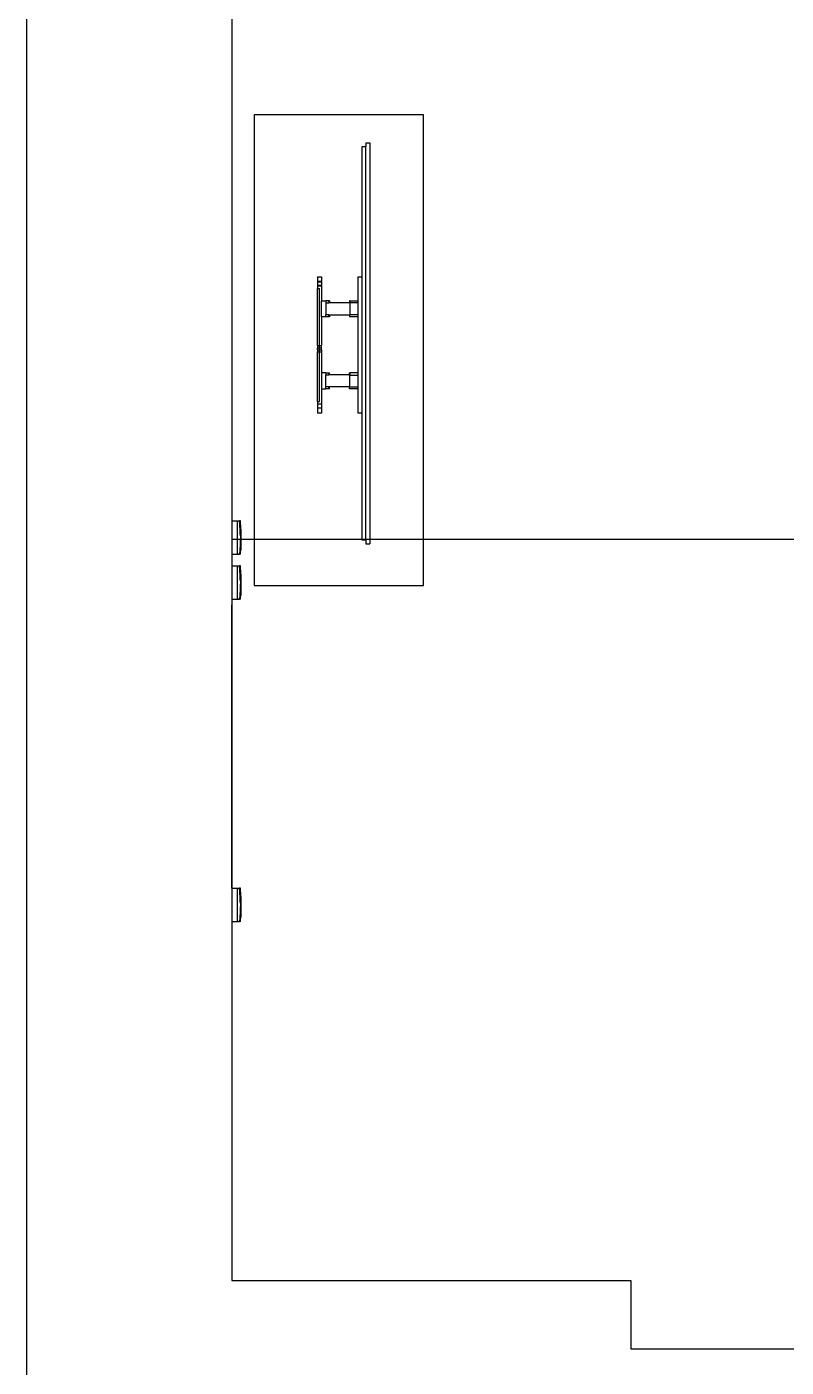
# Model space of a CAD drawing. Extents: x -4167 to 4036, y -7353 to 7975.
# Drawn here: x -4167 to -2274, y 1292 to 4633 of the extents above; entities that cross this region are included whole.
import ezdxf

# ---------------------------------------------------------------- set-up
doc = ezdxf.new("R2010")
doc.units = 0
doc.layers.get('0').update_dxf_attribs({"linetype": 'CONTINUOUS'})

msp = doc.modelspace()

# ---------------------------------------------------------------- linework, layer by layer
for p, q in [((-4166.7, 1202.6), (-4166.7, 7974.9)), ((-3655.6, 4947.5), (-3655.6, 3401.9)), ((-3600.3, 4414.1), (-3600.3, 3241)), ((-3178, 4414.1), (-3600.3, 4414.1)), ((-3178, 3241), (-3178, 4414.1)), ((-3322.2, 4344.6), (-3312.2, 4344.6)), ((-3322.2, 4344.6), (-3322.2, 4334.6)), ((-3312.2, 4344.6), (-3312.2, 3344.6)), ((-3332.2, 4334.6), (-3332.2, 4010.6)), ((-3322.2, 4334.6), (-3332.2, 4334.6)), ((-3322.2, 3354.6), (-3322.2, 4334.6)), ((-3442.2, 4010.6), (-3442.2, 3999)), ((-3442.2, 4010.6), (-3432.2, 4010.6)), ((-3432.2, 4010.6), (-3432.2, 3999)), ((-3342.2, 4010.6), (-3342.2, 3950.6)), ((-3342.2, 4010.6), (-3332.2, 4010.6)), ((-3332.2, 4010.6), (-3332.2, 3670.6)), ((-3442.2, 3999), (-3439.4, 3999)), ((-3442.2, 3999), (-3442.2, 3997.7)), ((-3442.2, 3997.7), (-3439.4, 3997.7)), ((-3442.2, 3997.7), (-3442.2, 3989)), ((-3442.2, 3989), (-3439.4, 3989)), ((-3442.2, 3989), (-3442.2, 3987.7)), ((-3442.2, 3987.7), (-3439.4, 3987.7)), ((-3442.2, 3987.7), (-3442.2, 3981.4)), ((-3442.2, 3981.4), (-3439.4, 3981.4)), ((-3442.2, 3838.6), (-3442.2, 3981.4)), ((-3438.1, 3999), (-3436.9, 3999)), ((-3438.1, 3997.7), (-3436.9, 3997.7)), ((-3438.1, 3989), (-3436.9, 3989)), ((-3438.1, 3987.7), (-3436.9, 3987.7)), ((-3438.1, 3981.4), (-3437.2, 3981.4)), ((-3437.2, 3838.6), (-3437.2, 3981.4)), ((-3435.8, 3999), (-3432.9, 3999)), ((-3435.8, 3997.7), (-3432.9, 3997.7)), ((-3435.8, 3989), (-3432.9, 3989)), ((-3435.8, 3987.7), (-3432.9, 3987.7)), ((-3432.5, 3999), (-3432.2, 3999)), ((-3432.5, 3997.7), (-3432.2, 3997.7)), ((-3432.5, 3989), (-3432.2, 3989)), ((-3432.5, 3987.7), (-3432.2, 3987.7)), ((-3432.2, 3997.7), (-3432.2, 3999)), ((-3432.2, 3997.7), (-3432.2, 3989)), ((-3432.2, 3987.7), (-3432.2, 3989)), ((-3432.2, 3987.7), (-3432.2, 3950.6)), ((-3432.2, 3950.6), (-3421.3, 3950.6)), ((-3432.2, 3910.6), (-3432.2, 3950.6)), ((-3421.3, 3950.6), (-3421.3, 3945.6)), ((-3413.7, 3950.6), (-3421.3, 3950.6)), ((-3421.3, 3945.6), (-3421.3, 3915.6)), ((-3421.3, 3945.6), (-3413.7, 3945.6)), ((-3413.7, 3950.6), (-3413.7, 3945.6)), ((-3412.2, 3950.6), (-3413.7, 3950.6)), ((-3412.2, 3945.6), (-3413.7, 3945.6)), ((-3412.2, 3950.6), (-3412.2, 3945.6)), ((-3362.2, 3945.6), (-3412.2, 3945.6)), ((-3361.6, 3950.6), (-3362.2, 3950.6)), ((-3362.2, 3950.6), (-3362.2, 3945.6)), ((-3362.2, 3945.6), (-3361.6, 3945.6)), ((-3361.6, 3950.6), (-3361.6, 3945.6)), ((-3361.6, 3950.6), (-3342.2, 3950.6)), ((-3361.6, 3945.6), (-3361.6, 3915.6)), ((-3342.2, 3945.6), (-3361.6, 3945.6)), ((-3342.2, 3950.6), (-3342.2, 3945.6)), ((-3342.2, 3945.6), (-3342.2, 3915.6)), ((-3432.2, 3910.6), (-3432.2, 3838.6)), ((-3421.3, 3910.6), (-3432.2, 3910.6)), ((-3421.3, 3910.6), (-3421.3, 3915.6)), ((-3413.7, 3915.6), (-3421.3, 3915.6)), ((-3413.7, 3910.6), (-3421.3, 3910.6)), ((-3413.7, 3910.6), (-3413.7, 3915.6)), ((-3413.7, 3915.6), (-3412.2, 3915.6)), ((-3412.2, 3910.6), (-3413.7, 3910.6)), ((-3412.2, 3915.6), (-3412.2, 3910.6)), ((-3412.2, 3915.6), (-3362.2, 3915.6)), ((-3362.2, 3915.6), (-3361.6, 3915.6)), ((-3362.2, 3915.6), (-3362.2, 3910.6)), ((-3342.2, 3910.6), (-3362.2, 3910.6)), ((-3342.2, 3915.6), (-3361.6, 3915.6)), ((-3342.2, 3915.6), (-3342.2, 3910.6)), ((-3342.2, 3910.6), (-3342.2, 3770.6)), ((-3442.2, 3838.6), (-3439.4, 3838.6)), ((-3442.2, 3838.6), (-3442.2, 3833.2)), ((-3442.2, 3833.2), (-3439.4, 3833.2)), ((-3442.2, 3828.6), (-3442.2, 3833.2)), ((-3442.2, 3828.6), (-3439.4, 3828.6)), ((-3442.2, 3828.6), (-3442.2, 3823.2)), ((-3442.2, 3823.2), (-3439.4, 3823.2)), ((-3442.2, 3699.7), (-3442.2, 3823.2)), ((-3438.1, 3838.6), (-3437.2, 3838.6)), ((-3438.1, 3833.2), (-3437.2, 3833.2)), ((-3438.1, 3828.6), (-3437.2, 3828.6)), ((-3438.1, 3823.2), (-3437.2, 3823.2)), ((-3437.2, 3834.9), (-3437.2, 3838.6)), ((-3437.2, 3838.6), (-3436.9, 3838.6)), ((-3437.2, 3833.2), (-3437.2, 3833.6)), ((-3437.2, 3832.3), (-3437.2, 3833.2)), ((-3437.2, 3833.2), (-3436.9, 3833.2)), ((-3437.2, 3828.6), (-3437.2, 3831.1)), ((-3437.2, 3828.6), (-3436.9, 3828.6)), ((-3437.2, 3823.2), (-3437.2, 3828.6)), ((-3437.2, 3699.7), (-3437.2, 3823.2)), ((-3437.2, 3823.2), (-3436.9, 3823.2)), ((-3435.8, 3838.6), (-3432.9, 3838.6)), ((-3435.8, 3833.2), (-3432.9, 3833.2)), ((-3435.8, 3828.6), (-3432.9, 3828.6)), ((-3435.8, 3823.2), (-3432.9, 3823.2)), ((-3432.5, 3838.6), (-3432.2, 3838.6)), ((-3432.5, 3833.2), (-3432.2, 3833.2)), ((-3432.5, 3828.6), (-3432.2, 3828.6)), ((-3432.5, 3823.2), (-3432.2, 3823.2)), ((-3432.2, 3833.2), (-3432.2, 3838.6)), ((-3432.2, 3828.6), (-3432.2, 3833.2)), ((-3432.2, 3828.6), (-3432.2, 3823.2)), ((-3432.2, 3823.2), (-3432.2, 3770.6)), ((-3421.3, 3770.6), (-3432.2, 3770.6)), ((-3432.2, 3770.6), (-3432.2, 3730.6)), ((-3421.3, 3770.6), (-3421.3, 3765.6)), ((-3421.3, 3770.6), (-3413.7, 3770.6)), ((-3421.3, 3735.6), (-3421.3, 3765.6)), ((-3421.3, 3765.6), (-3413.7, 3765.6)), ((-3413.7, 3770.6), (-3413.7, 3765.6)), ((-3413.7, 3770.6), (-3412.2, 3770.6)), ((-3412.2, 3765.6), (-3413.7, 3765.6)), ((-3412.2, 3765.6), (-3412.2, 3770.6)), ((-3362.2, 3765.6), (-3412.2, 3765.6)), ((-3362.2, 3770.6), (-3361.6, 3770.6)), ((-3362.2, 3765.6), (-3362.2, 3770.6)), ((-3362.2, 3764.4), (-3362.2, 3765.6)), ((-3361.6, 3765.6), (-3362.2, 3765.6)), ((-3361.6, 3764.4), (-3362.2, 3764.4)), ((-3361.6, 3770.6), (-3361.6, 3765.6)), ((-3342.2, 3770.6), (-3361.6, 3770.6)), ((-3361.6, 3735.6), (-3361.6, 3764.4)), ((-3342.2, 3764.4), (-3361.6, 3764.4)), ((-3342.2, 3770.6), (-3342.2, 3764.4)), ((-3342.2, 3764.4), (-3342.2, 3735.6)), ((-3432.2, 3730.6), (-3432.2, 3693.5)), ((-3432.2, 3730.6), (-3421.3, 3730.6)), ((-3421.3, 3730.6), (-3421.3, 3735.6)), ((-3413.7, 3735.6), (-3421.3, 3735.6)), ((-3413.7, 3730.6), (-3421.3, 3730.6)), ((-3413.7, 3730.6), (-3413.7, 3735.6)), ((-3412.2, 3735.6), (-3413.7, 3735.6)), ((-3412.2, 3730.6), (-3413.7, 3730.6)), ((-3412.2, 3730.6), (-3412.2, 3735.6)), ((-3362.2, 3735.6), (-3412.2, 3735.6)), ((-3362.2, 3730.6), (-3362.2, 3735.6)), ((-3361.6, 3735.6), (-3362.2, 3735.6)), ((-3342.2, 3730.6), (-3362.2, 3730.6)), ((-3361.6, 3735.6), (-3342.2, 3735.6)), ((-3342.2, 3735.6), (-3342.2, 3730.6)), ((-3342.2, 3730.6), (-3342.2, 3670.6)), ((-3442.2, 3699.7), (-3439.4, 3699.7)), ((-3442.2, 3699.7), (-3442.2, 3693.5)), ((-3442.2, 3693.5), (-3439.4, 3693.5)), ((-3442.2, 3693.5), (-3442.2, 3693.3)), ((-3442.2, 3693.3), (-3439.4, 3693.3)), ((-3442.2, 3693.3), (-3442.2, 3683.5)), ((-3442.2, 3683.5), (-3439.4, 3683.5)), ((-3442.2, 3683.3), (-3442.2, 3683.5)), ((-3442.2, 3683.3), (-3439.4, 3683.3)), ((-3442.2, 3683.3), (-3442.2, 3670.6)), ((-3438.1, 3699.7), (-3437.2, 3699.7)), ((-3438.1, 3693.5), (-3436.9, 3693.5)), ((-3438.1, 3693.3), (-3436.9, 3693.3)), ((-3438.1, 3683.5), (-3436.9, 3683.5)), ((-3438.1, 3683.3), (-3436.9, 3683.3)), ((-3435.8, 3693.5), (-3432.9, 3693.5)), ((-3435.8, 3693.3), (-3432.9, 3693.3)), ((-3435.8, 3683.5), (-3432.9, 3683.5)), ((-3435.8, 3683.3), (-3432.9, 3683.3)), ((-3432.5, 3693.5), (-3432.2, 3693.5)), ((-3432.5, 3693.3), (-3432.2, 3693.3)), ((-3432.5, 3683.5), (-3432.2, 3683.5)), ((-3432.5, 3683.3), (-3432.2, 3683.3)), ((-3432.2, 3693.5), (-3432.2, 3693.3)), ((-3432.2, 3693.3), (-3432.2, 3683.5)), ((-3432.2, 3683.3), (-3432.2, 3683.5)), ((-3432.2, 3683.3), (-3432.2, 3670.6)), ((-3432.2, 3670.6), (-3442.2, 3670.6)), ((-3332.2, 3670.6), (-3342.2, 3670.6)), ((-3332.2, 3670.6), (-3332.2, 3354.6)), ((-3655.6, 3401.9), (-3642.6, 3401.9)), ((-3655.6, 3401.9), (-3655.6, 3319.2)), ((-3642.6, 3401.9), (-3636.4, 3401.9)), ((-3642.6, 3401.9), (-3642.6, 3319.2)), ((-3636.4, 3401.9), (-3636.5, 3401.8)), ((-3636.5, 3401.8), (-3636.5, 3401.6)), ((-3636.5, 3401.6), (-3636.5, 3401.3)), ((-3636.5, 3401.3), (-3636.5, 3400.9)), ((-3636.5, 3400.9), (-3636.5, 3400.4)), ((-3636.5, 3400.4), (-3636.4, 3399.9)), ((-3634.6, 3401.9), (-3636.4, 3401.9)), ((-3636, 3395), (-3636.4, 3399.9)), ((-3635.5, 3388.1), (-3636, 3395)), ((-3635.1, 3381.3), (-3635.5, 3388.1)), ((-3634.8, 3374.4), (-3635.1, 3381.3)), ((-3634, 3395.2), (-3634.6, 3401.9)), ((-3634.4, 3389.3), (-3634.4, 3389.4)), ((-3633.6, 3389.4), (-3634.4, 3389.4)), ((-3634.4, 3389.1), (-3634.4, 3389.3)), ((-3634.4, 3388.8), (-3634.4, 3389.1)), ((-3634.4, 3388.4), (-3634.4, 3388.8)), ((-3634.4, 3388.8), (-3633.6, 3388.8)), ((-3634.4, 3388.2), (-3634.4, 3388.4)), ((-3634.4, 3387.9), (-3634.4, 3388.2)), ((-3634.4, 3387.4), (-3634.4, 3387.9)), ((-3634, 3381.3), (-3634.4, 3387.4)), ((-3633.6, 3389.4), (-3634, 3395.2)), ((-3633.7, 3374.5), (-3634, 3381.3)), ((-3633.5, 3387.7), (-3633.6, 3388.8)), ((-3633.1, 3381.1), (-3633.5, 3387.7)), ((-3633.2, 3378.3), (-3633.3, 3375.1)), ((-3633.3, 3375.1), (-3633.3, 3374.1)), ((-3633.1, 3381.1), (-3633.2, 3380.9)), ((-3633.2, 3380.9), (-3633.1, 3380.6)), ((-3633.1, 3380.6), (-3633.2, 3380.4)), ((-3633.2, 3380.4), (-3633.2, 3378.4)), ((-3633.2, 3378.4), (-3633.2, 3378.3)), ((-3633.1, 3380.9), (-3633.1, 3381.1)), ((-3633.1, 3380.6), (-3633.1, 3380.9)), ((-3633.1, 3380.4), (-3633.1, 3380.6)), ((-3633.1, 3378.3), (-3633.1, 3380.4)), ((-3633, 3375.1), (-3633.1, 3378.3)), ((-3633, 3374.1), (-3633, 3375.1)), ((-3655.6, 3356.4), (-1582.9, 3356.4)), ((-3634.8, 3346.8), (-3635.1, 3339.9)), ((-3634.7, 3367.5), (-3634.8, 3374.4)), ((-3634.7, 3353.7), (-3634.8, 3346.8)), ((-3634.7, 3367.5), (-3634.6, 3360.6)), ((-3634.6, 3360.6), (-3634.7, 3353.7)), ((-3634, 3339.8), (-3633.7, 3346.6)), ((-3633.7, 3374.4), (-3633.7, 3374.5)), ((-3633.7, 3374.1), (-3633.7, 3374.4)), ((-3633.7, 3374), (-3633.7, 3374.1)), ((-3633.6, 3367.5), (-3633.7, 3374)), ((-3633.7, 3347.2), (-3633.6, 3353.7)), ((-3633.7, 3347.2), (-3633.7, 3347)), ((-3633.7, 3346.8), (-3633.7, 3347)), ((-3633.7, 3346.6), (-3633.7, 3346.8)), ((-3633.5, 3360.6), (-3633.6, 3367.5)), ((-3633.6, 3353.7), (-3633.5, 3360.6)), ((-3633.3, 3374.1), (-3633.3, 3371.8)), ((-3633.3, 3371.8), (-3633.3, 3370.8)), ((-3633.3, 3370.8), (-3633.3, 3367.4)), ((-3633.3, 3367.4), (-3633.3, 3365.9)), ((-3633.3, 3365.9), (-3633.3, 3355.3)), ((-3633.3, 3355.3), (-3633.3, 3353.8)), ((-3633.3, 3353.8), (-3633.3, 3350.3)), ((-3633.3, 3350.3), (-3633.3, 3349.3)), ((-3633.3, 3349.3), (-3633.3, 3347)), ((-3633.3, 3347), (-3633.3, 3346.1)), ((-3633.3, 3346.1), (-3633.2, 3342.8)), ((-3633.2, 3342.8), (-3633.2, 3342.8)), ((-3633.2, 3342.8), (-3633.2, 3340.8)), ((-3633.1, 3342.8), (-3633, 3346.1)), ((-3633.1, 3340.8), (-3633.1, 3342.8)), ((-3633.1, 3342.8), (-3633.1, 3342.8)), ((-3633, 3371.8), (-3633, 3374.1)), ((-3633, 3370.8), (-3633, 3371.8)), ((-3633, 3367.4), (-3633, 3370.8)), ((-3633, 3365.9), (-3633, 3367.4)), ((-3633, 3360.6), (-3633, 3365.9)), ((-3633, 3355.3), (-3633, 3360.6)), ((-3633, 3353.8), (-3633, 3355.3)), ((-3633, 3350.3), (-3633, 3353.8)), ((-3633, 3349.3), (-3633, 3350.3)), ((-3633, 3347), (-3633, 3349.3)), ((-3633, 3346.1), (-3633, 3347)), ((-3332.2, 3354.6), (-3322.2, 3354.6)), ((-3322.2, 3354.6), (-3322.2, 3344.6)), ((-3322.2, 3344.6), (-3312.2, 3344.6)), ((-3655.6, 3319.2), (-3642.6, 3319.2)), ((-3655.6, 3319.2), (-3655.6, 3289.4)), ((-3642.6, 3319.2), (-3636.4, 3319.2)), ((-3636.5, 3320.7), (-3636.4, 3321.2)), ((-3636.5, 3320.2), (-3636.5, 3320.7)), ((-3636.5, 3319.8), (-3636.5, 3320.2)), ((-3636.5, 3319.5), (-3636.5, 3319.8)), ((-3636.5, 3319.3), (-3636.5, 3319.5)), ((-3636, 3326.1), (-3636.4, 3321.2)), ((-3636.4, 3319.2), (-3636.5, 3319.3)), ((-3634.6, 3319.2), (-3636.4, 3319.2)), ((-3635.5, 3333), (-3636, 3326.1)), ((-3635.1, 3339.9), (-3635.5, 3333)), ((-3634.6, 3319.2), (-3634, 3326)), ((-3634.4, 3333.7), (-3634, 3339.8)), ((-3634.4, 3333.2), (-3634.4, 3333.7)), ((-3634.4, 3332.9), (-3634.4, 3333.2)), ((-3634.4, 3332.7), (-3634.4, 3332.9)), ((-3634.4, 3332.3), (-3634.4, 3332.7)), ((-3634.4, 3332), (-3634.4, 3332.3)), ((-3634.4, 3332.3), (-3633.6, 3332.3)), ((-3634.4, 3331.8), (-3634.4, 3332)), ((-3634.4, 3331.7), (-3634.4, 3331.8)), ((-3633.6, 3331.7), (-3634.4, 3331.7)), ((-3633.6, 3331.7), (-3634, 3326)), ((-3633.5, 3333.4), (-3633.6, 3332.3)), ((-3633.1, 3340.1), (-3633.5, 3333.4)), ((-3633.2, 3340.8), (-3633.1, 3340.5)), ((-3633.1, 3340.5), (-3633.2, 3340.2)), ((-3633.2, 3340.2), (-3633.1, 3340.1)), ((-3633.1, 3340.5), (-3633.1, 3340.8)), ((-3633.1, 3340.5), (-3633.1, 3340.2)), ((-3633.1, 3340.1), (-3633.1, 3340.2)), ((-3655.6, 3289.4), (-3642.6, 3289.4)), ((-3655.6, 3289.4), (-3655.6, 3206.8)), ((-3642.6, 3289.4), (-3636.4, 3289.4)), ((-3642.6, 3289.4), (-3642.6, 3206.8)), ((-3636.4, 3289.4), (-3636.5, 3289.3)), ((-3636.5, 3289.3), (-3636.5, 3289.1)), ((-3636.5, 3289.1), (-3636.5, 3288.8)), ((-3636.5, 3288.8), (-3636.5, 3288.4)), ((-3636.5, 3288.4), (-3636.5, 3287.9)), ((-3636.5, 3287.9), (-3636.4, 3287.4)), ((-3634.6, 3289.4), (-3636.4, 3289.4)), ((-3636, 3282.5), (-3636.4, 3287.4)), ((-3635.5, 3275.6), (-3636, 3282.5)), ((-3635.1, 3268.8), (-3635.5, 3275.6)), ((-3634, 3282.7), (-3634.6, 3289.4)), ((-3634.4, 3276.8), (-3634.4, 3276.9)), ((-3633.6, 3276.9), (-3634.4, 3276.9)), ((-3634.4, 3276.6), (-3634.4, 3276.8)), ((-3634.4, 3276.3), (-3634.4, 3276.6)), ((-3634.4, 3276), (-3634.4, 3276.3)), ((-3634.4, 3276.3), (-3633.6, 3276.3)), ((-3634.4, 3275.7), (-3634.4, 3276)), ((-3634.4, 3275.4), (-3634.4, 3275.7)), ((-3634.4, 3274.9), (-3634.4, 3275.4)), ((-3634, 3268.8), (-3634.4, 3274.9)), ((-3633.6, 3276.9), (-3634, 3282.7)), ((-3633.5, 3275.2), (-3633.6, 3276.3)), ((-3633.1, 3268.6), (-3633.5, 3275.2)), ((-3634.8, 3261.9), (-3635.1, 3268.8)), ((-3634.7, 3255), (-3634.8, 3261.9)), ((-3634.7, 3255), (-3634.6, 3248.1)), ((-3634.6, 3248.1), (-3634.7, 3241.2)), ((-3633.7, 3262.1), (-3634, 3268.8)), ((-3633.7, 3261.9), (-3633.7, 3262.1)), ((-3633.7, 3261.6), (-3633.7, 3261.9)), ((-3633.7, 3261.5), (-3633.7, 3261.6)), ((-3633.6, 3255), (-3633.7, 3261.5)), ((-3633.5, 3248.1), (-3633.6, 3255)), ((-3633.6, 3241.2), (-3633.5, 3248.1)), ((-3633.2, 3265.8), (-3633.3, 3262.6)), ((-3633.3, 3262.6), (-3633.3, 3261.6)), ((-3633.3, 3261.6), (-3633.3, 3259.3)), ((-3633.3, 3259.3), (-3633.3, 3258.3)), ((-3633.3, 3258.3), (-3633.3, 3254.9)), ((-3633.3, 3254.9), (-3633.3, 3253.4)), ((-3633.3, 3253.4), (-3633.3, 3242.8)), ((-3633.3, 3242.8), (-3633.3, 3241.3)), ((-3633.3, 3241.3), (-3633.3, 3237.8)), ((-3633.1, 3268.6), (-3633.2, 3268.4)), ((-3633.2, 3268.4), (-3633.1, 3268.1)), ((-3633.1, 3268.1), (-3633.2, 3267.9)), ((-3633.2, 3267.9), (-3633.2, 3265.9)), ((-3633.2, 3265.9), (-3633.2, 3265.8)), ((-3633.1, 3268.4), (-3633.1, 3268.6)), ((-3633.1, 3268.1), (-3633.1, 3268.4)), ((-3633.1, 3267.9), (-3633.1, 3268.1)), ((-3633.1, 3265.8), (-3633.1, 3267.9)), ((-3633, 3262.6), (-3633.1, 3265.8)), ((-3633, 3261.7), (-3633, 3262.6)), ((-3633, 3259.3), (-3633, 3261.7)), ((-3633, 3258.3), (-3633, 3259.3)), ((-3633, 3254.9), (-3633, 3258.3)), ((-3633, 3253.4), (-3633, 3254.9)), ((-3633, 3248.1), (-3633, 3253.4)), ((-3633, 3242.8), (-3633, 3248.1)), ((-3633, 3241.3), (-3633, 3242.8)), ((-3633, 3237.8), (-3633, 3241.3)), ((-3636.5, 3208.2), (-3636.4, 3208.8)), ((-3636.5, 3207.8), (-3636.5, 3208.2)), ((-3636, 3213.6), (-3636.4, 3208.8)), ((-3635.5, 3220.5), (-3636, 3213.6)), ((-3635.1, 3227.4), (-3635.5, 3220.5)), ((-3634.8, 3234.3), (-3635.1, 3227.4)), ((-3634.7, 3241.2), (-3634.8, 3234.3)), ((-3634.6, 3206.8), (-3634, 3213.5)), ((-3634.4, 3221.3), (-3634, 3227.4)), ((-3634.4, 3220.7), (-3634.4, 3221.3)), ((-3634.4, 3220.4), (-3634.4, 3220.7)), ((-3634.4, 3220.2), (-3634.4, 3220.4)), ((-3634.4, 3219.8), (-3634.4, 3220.2)), ((-3634.4, 3219.5), (-3634.4, 3219.8)), ((-3634.4, 3219.8), (-3633.6, 3219.8)), ((-3634.4, 3219.3), (-3634.4, 3219.5)), ((-3634.4, 3219.3), (-3634.4, 3219.3)), ((-3633.6, 3219.3), (-3634.4, 3219.3)), ((-3634, 3227.4), (-3633.7, 3234.1)), ((-3633.6, 3219.3), (-3634, 3213.5)), ((-3633.7, 3234.7), (-3633.6, 3241.2)), ((-3633.7, 3234.7), (-3633.7, 3234.5)), ((-3633.7, 3234.3), (-3633.7, 3234.5)), ((-3633.7, 3234.1), (-3633.7, 3234.3)), ((-3633.5, 3220.9), (-3633.6, 3219.8)), ((-3633.1, 3227.6), (-3633.5, 3220.9)), ((-3633.3, 3237.8), (-3633.3, 3236.8)), ((-3633.3, 3236.8), (-3633.3, 3234.5)), ((-3633.3, 3234.5), (-3633.3, 3233.6)), ((-3633.3, 3233.6), (-3633.2, 3230.3)), ((-3633.2, 3230.3), (-3633.2, 3230.3)), ((-3633.2, 3230.3), (-3633.2, 3228.3)), ((-3633.2, 3228.3), (-3633.1, 3228)), ((-3633.1, 3228), (-3633.2, 3227.7)), ((-3633.2, 3227.7), (-3633.1, 3227.6)), ((-3633.1, 3230.3), (-3633, 3233.6)), ((-3633.1, 3228.3), (-3633.1, 3230.3)), ((-3633.1, 3230.3), (-3633.1, 3230.3)), ((-3633.1, 3228), (-3633.1, 3228.3)), ((-3633.1, 3228), (-3633.1, 3227.7)), ((-3633.1, 3227.6), (-3633.1, 3227.7)), ((-3633, 3236.9), (-3633, 3237.8)), ((-3633, 3234.5), (-3633, 3236.9)), ((-3633, 3233.6), (-3633, 3234.5)), ((-3600.3, 3241), (-3178, 3241)), ((-3655.6, 3206.8), (-3642.6, 3206.8)), ((-3655.6, 3206.8), (-3655.6, 2486.1)), ((-3655.6, 2486.1), (-3655.6, 3192.4)), ((-3642.6, 3206.8), (-3636.4, 3206.8)), ((-3636.5, 3207.3), (-3636.5, 3207.8)), ((-3636.5, 3207), (-3636.5, 3207.3)), ((-3636.5, 3206.8), (-3636.5, 3207)), ((-3636.4, 3206.8), (-3636.5, 3206.8)), ((-3634.6, 3206.8), (-3636.4, 3206.8)), ((-3655.6, 2486.1), (-3642.6, 2486.1)), ((-3655.6, 2486.1), (-3655.6, 2403.5)), ((-3642.6, 2486.1), (-3636.4, 2486.1)), ((-3642.6, 2486.1), (-3642.6, 2403.5)), ((-3636.5, 2486.1), (-3636.5, 2485.9)), ((-3636.4, 2486.1), (-3636.5, 2486.1)), ((-3636.5, 2485.9), (-3636.5, 2485.6)), ((-3636.5, 2485.6), (-3636.5, 2485.1)), ((-3636.5, 2485.1), (-3636.5, 2484.7)), ((-3636.5, 2484.7), (-3636.4, 2484.1)), ((-3634.6, 2486.1), (-3636.4, 2486.1)), ((-3636, 2479.3), (-3636.4, 2484.1)), ((-3635.5, 2472.4), (-3636, 2479.3)), ((-3634, 2479.4), (-3634.6, 2486.1)), ((-3634.4, 2473.6), (-3634.4, 2473.6)), ((-3634.4, 2473.4), (-3634.4, 2473.6)), ((-3633.6, 2473.6), (-3634.4, 2473.6)), ((-3634.4, 2473.1), (-3634.4, 2473.4)), ((-3634.4, 2472.7), (-3634.4, 2473.1)), ((-3634.4, 2473.1), (-3633.6, 2473.1)), ((-3634.4, 2472.5), (-3634.4, 2472.7)), ((-3633.6, 2473.6), (-3634, 2479.4)), ((-3633.5, 2472), (-3633.6, 2473.1)), ((-3635.1, 2465.5), (-3635.5, 2472.4)), ((-3634.8, 2458.6), (-3635.1, 2465.5)), ((-3634.7, 2451.7), (-3634.8, 2458.6)), ((-3634.7, 2451.7), (-3634.6, 2444.8)), ((-3634.6, 2444.8), (-3634.7, 2437.9)), ((-3634.4, 2472.2), (-3634.4, 2472.5)), ((-3634.4, 2471.6), (-3634.4, 2472.2)), ((-3634, 2465.6), (-3634.4, 2471.6)), ((-3633.7, 2458.8), (-3634, 2465.6)), ((-3633.7, 2458.6), (-3633.7, 2458.8)), ((-3633.7, 2458.4), (-3633.7, 2458.6)), ((-3633.7, 2458.2), (-3633.7, 2458.4)), ((-3633.6, 2451.7), (-3633.7, 2458.2)), ((-3633.5, 2444.8), (-3633.6, 2451.7)), ((-3633.6, 2437.9), (-3633.5, 2444.8)), ((-3633.1, 2465.3), (-3633.5, 2472)), ((-3633.2, 2462.6), (-3633.3, 2459.3)), ((-3633.3, 2459.3), (-3633.3, 2458.4)), ((-3633.3, 2458.4), (-3633.3, 2456.1)), ((-3633.3, 2456.1), (-3633.3, 2455.1)), ((-3633.3, 2455.1), (-3633.3, 2451.6)), ((-3633.3, 2451.6), (-3633.3, 2450.1)), ((-3633.3, 2450.1), (-3633.3, 2439.5)), ((-3633.3, 2439.5), (-3633.3, 2438)), ((-3633.1, 2465.3), (-3633.2, 2465.2)), ((-3633.2, 2465.2), (-3633.1, 2464.9)), ((-3633.1, 2464.9), (-3633.2, 2464.6)), ((-3633.2, 2464.6), (-3633.2, 2462.6)), ((-3633.2, 2462.6), (-3633.2, 2462.6)), ((-3633.1, 2465.2), (-3633.1, 2465.3)), ((-3633.1, 2464.9), (-3633.1, 2465.2)), ((-3633.1, 2464.6), (-3633.1, 2464.9)), ((-3633.1, 2462.6), (-3633.1, 2464.6)), ((-3633, 2459.3), (-3633.1, 2462.6)), ((-3633, 2458.4), (-3633, 2459.3)), ((-3633, 2456.1), (-3633, 2458.4)), ((-3633, 2455.1), (-3633, 2456.1)), ((-3633, 2451.6), (-3633, 2455.1)), ((-3633, 2450.1), (-3633, 2451.6)), ((-3633, 2444.8), (-3633, 2450.1)), ((-3633, 2439.5), (-3633, 2444.8)), ((-3633, 2438), (-3633, 2439.5)), ((-3636, 2410.4), (-3636.4, 2405.5)), ((-3635.5, 2417.3), (-3636, 2410.4)), ((-3635.1, 2424.1), (-3635.5, 2417.3)), ((-3634.8, 2431), (-3635.1, 2424.1)), ((-3634.7, 2437.9), (-3634.8, 2431)), ((-3634.6, 2403.5), (-3634, 2410.2)), ((-3634.4, 2418), (-3634, 2424.1)), ((-3634.4, 2417.5), (-3634.4, 2418)), ((-3634.4, 2417.2), (-3634.4, 2417.5)), ((-3634.4, 2416.9), (-3634.4, 2417.2)), ((-3634.4, 2416.6), (-3634.4, 2416.9)), ((-3634.4, 2416.3), (-3634.4, 2416.6)), ((-3634.4, 2416.6), (-3633.6, 2416.6)), ((-3634.4, 2416.1), (-3634.4, 2416.3)), ((-3634.4, 2416), (-3634.4, 2416.1)), ((-3633.6, 2416), (-3634.4, 2416)), ((-3634, 2424.1), (-3633.7, 2430.9)), ((-3633.6, 2416), (-3634, 2410.2)), ((-3633.7, 2431.4), (-3633.6, 2437.9)), ((-3633.7, 2431.4), (-3633.7, 2431.3)), ((-3633.7, 2431), (-3633.7, 2431.3)), ((-3633.7, 2430.9), (-3633.7, 2431)), ((-3633.5, 2417.7), (-3633.6, 2416.6)), ((-3633.1, 2424.3), (-3633.5, 2417.7)), ((-3633.3, 2438), (-3633.3, 2434.6)), ((-3633.3, 2434.6), (-3633.3, 2433.6)), ((-3633.3, 2433.6), (-3633.3, 2431.3)), ((-3633.3, 2431.3), (-3633.3, 2430.3)), ((-3633.3, 2430.3), (-3633.2, 2427.1)), ((-3633.2, 2427.1), (-3633.2, 2427)), ((-3633.2, 2427), (-3633.2, 2425)), ((-3633.2, 2425), (-3633.1, 2424.8)), ((-3633.1, 2424.8), (-3633.2, 2424.5)), ((-3633.2, 2424.5), (-3633.1, 2424.3)), ((-3633.1, 2427.1), (-3633, 2430.3)), ((-3633.1, 2427), (-3633.1, 2427.1)), ((-3633.1, 2425), (-3633.1, 2427)), ((-3633.1, 2424.8), (-3633.1, 2425)), ((-3633.1, 2424.8), (-3633.1, 2424.5)), ((-3633.1, 2424.3), (-3633.1, 2424.5)), ((-3633, 2434.6), (-3633, 2438)), ((-3633, 2433.6), (-3633, 2434.6)), ((-3633, 2431.3), (-3633, 2433.6)), ((-3633, 2430.3), (-3633, 2431.3)), ((-3655.6, 2403.5), (-3642.6, 2403.5)), ((-3655.6, 2403.5), (-3655.6, 1508.5)), ((-3642.6, 2403.5), (-3636.4, 2403.5)), ((-3636.5, 2405), (-3636.4, 2405.5)), ((-3636.5, 2404.5), (-3636.5, 2405)), ((-3636.5, 2404.1), (-3636.5, 2404.5)), ((-3636.5, 2403.8), (-3636.5, 2404.1)), ((-3636.5, 2403.6), (-3636.5, 2403.8)), ((-3636.4, 2403.5), (-3636.5, 2403.6)), ((-3634.6, 2403.5), (-3636.4, 2403.5)), ((-3655.6, 1508.5), (-2661.6, 1508.5)), ((-2661.6, 1508.5), (-2661.6, 1337.5)), ((-2661.6, 1337.5), (-2232.6, 1337.5))]:
    msp.add_line(p, q)

doc.saveas('drawing.dxf')
